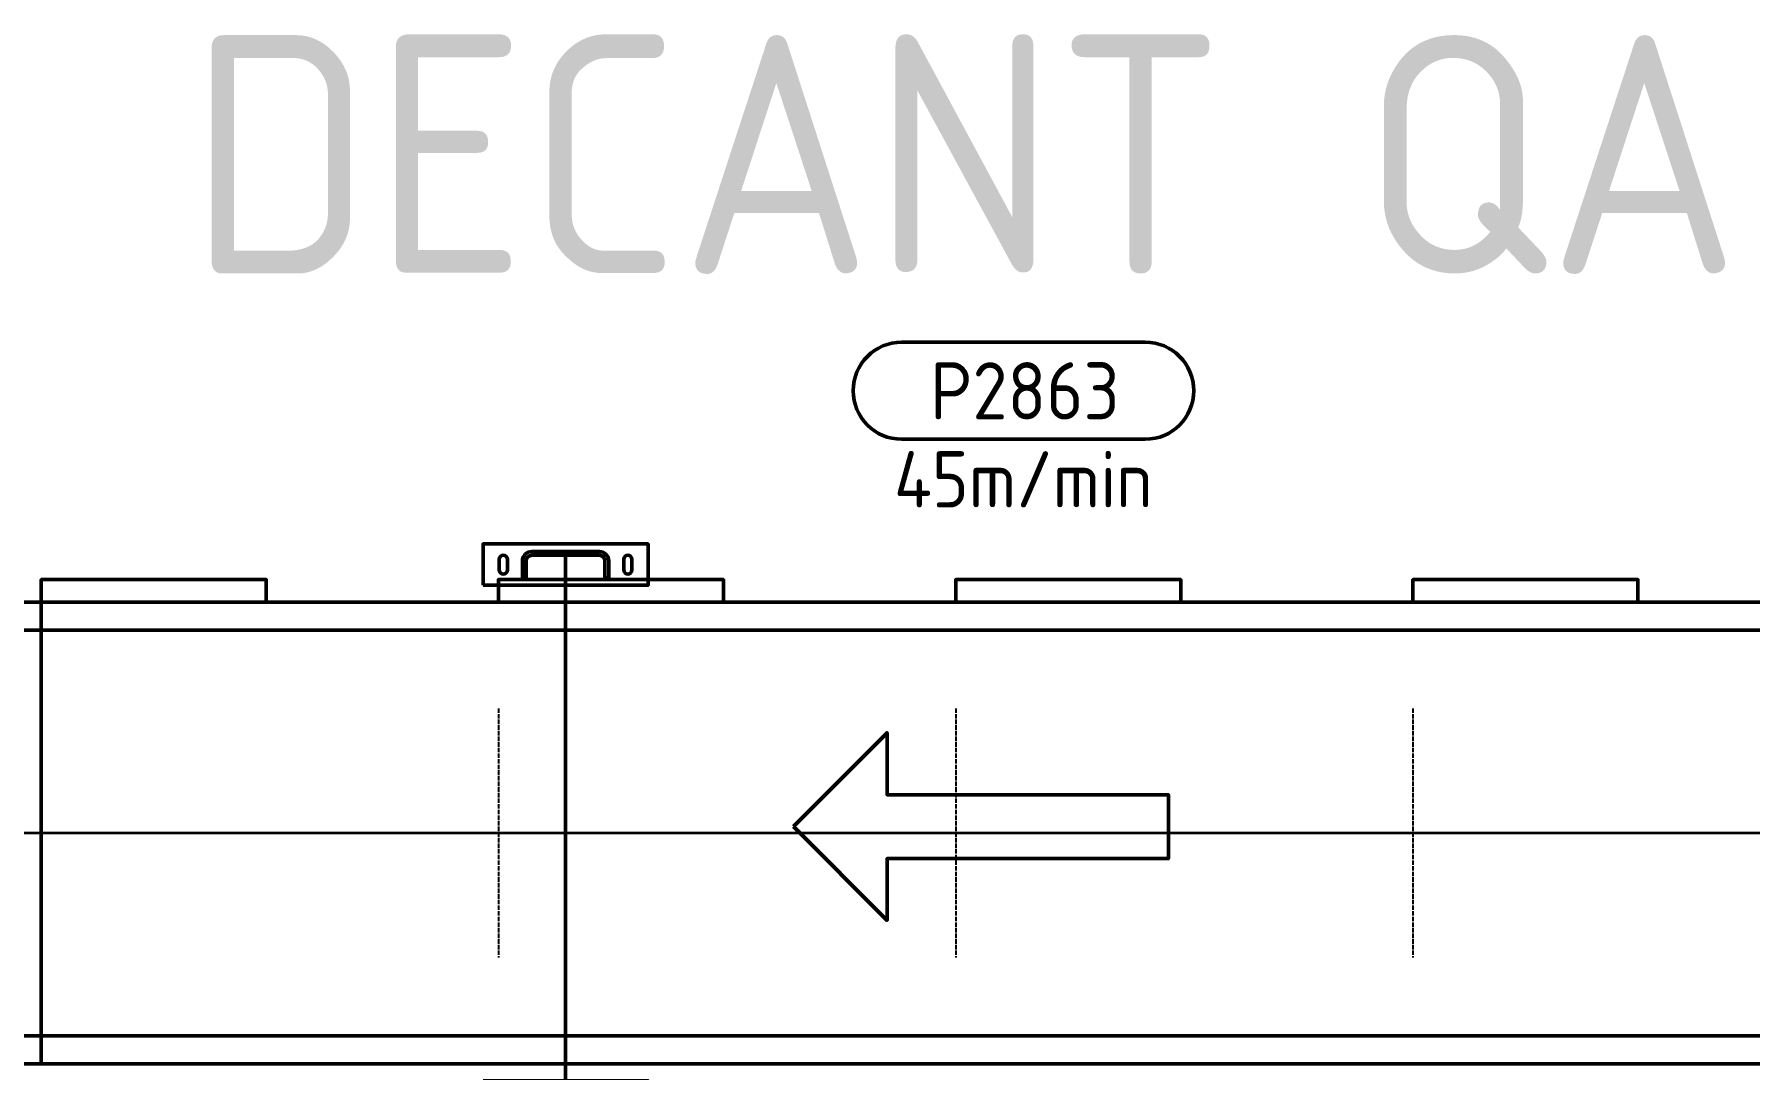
# Model space of a CAD drawing. Header units: millimetres. Extents: x 0 to 461941, y -159644 to 4828.
# Drawn here: x 228839 to 231126, y -38330 to -36951 of the extents above; entities that cross this region are included whole.
import ezdxf
from ezdxf.enums import TextEntityAlignment as Align

# ---------------------------------------------------------------- set-up
doc = ezdxf.new("R2010")
doc.units = ezdxf.units.MM
doc.linetypes.add('Xref Conv Decant Product Tote$0$AM_ISO02W050', pattern=[7.5, 6, -1.5])
doc.linetypes.add('Xref Conv Decant Product Tote$0$AM_ISO08W050', pattern=[18, 12, -1.5, 3, -1.5])
doc.layers.add('AM_BOR', color=4, linetype='Continuous')
for name, color, linetype, lineweight in [('Xref Conv Decant Product Tote$0$Cont 2.5', 7, 'Continuous', 50), ('Xref Conv Decant Product Tote$0$Conv- Product decant', 3, 'Continuous', 50), ('Xref Conv Decant Product Tote$0$Conveyor Centreline', 2, 'Continuous', 35), ('Xref Conv Decant Product Tote$0$Conveyor Speeds', 8, 'Xref Conv Decant Product Tote$0$AM_ISO08W050', 25), ('Xref Conv Decant Product Tote$0$Dims', 7, 'Continuous', 50), ('Xref Conv Decant Product Tote$0$Hidden', 9, 'Xref Conv Decant Product Tote$0$AM_ISO02W050', 25), ('Xref Conv Decant Product Tote$0$P_Number', 4, 'Continuous', 50), ('Xref Conv Decant Product Tote$0$Text', 40, 'Continuous', 35)]:
    doc.layers.add(name, color=color, linetype=linetype, lineweight=lineweight)
doc.styles.add('Xref Conv Decant Product Tote$0$STANDARD', font='ISOCP.SHX')

# ---------------------------------------------------------------- blocks, each defined once
blk = doc.blocks.new('*U230')
blk.add_line((-3048, 307.5), (-3048, -307.5))
for points in [[(-3048, 307.5), (-2748, 307.5), (-2748, 337.5), (-3048, 337.5)], [(-2438.4, 307.5), (-2138.4, 307.5), (-2138.4, 337.5), (-2438.4, 337.5)], [(-1828.8, 307.5), (-1528.8, 307.5), (-1528.8, 337.5), (-1828.8, 337.5)], [(-1219.2, 307.5), (-919.2, 307.5), (-919.2, 337.5), (-1219.2, 337.5)], [(0, 307.5), (-3048, 307.5), (-3048, 270), (0, 270)], [(0, -270), (-3048, -270), (-3048, -307.5), (0, -307.5)]]:
    blk.add_lwpolyline(points, close=True)
at = {"layer": 'Xref Conv Decant Product Tote$0$Conveyor Centreline'}
blk.add_lwpolyline([(0, 0), (-3048, 0)], dxfattribs=at)
at = {"layer": 'Xref Conv Decant Product Tote$0$Hidden'}
for p, q in [((-2438.4, 166), (-2438.4, -166)), ((-1828.8, 166), (-1828.8, -166)), ((-1219.2, 166), (-1219.2, -166))]:
    blk.add_line(p, q, dxfattribs=at)
blk = doc.blocks.new('*U225')
at = {"color": 0, "linetype": 'Continuous'}
blk.add_lwpolyline([(0, 0), (125, 125), (125, 42.5), (500, 42.5), (500, -42.5), (125, -42.5), (125, -125)], close=True, dxfattribs=at)
blk = doc.blocks.new('*U281')
for p, q in [((-914.4, 307.5), (-914.4, -307.5)), ((0, 307.5), (0, -307.5))]:
    blk.add_line(p, q)
for points in [[(-914.4, 307.5), (-614.4, 307.5), (-614.4, 337.5), (-914.4, 337.5)], [(0, 307.5), (-914.4, 307.5), (-914.4, 270), (0, 270)], [(0, -270), (-914.4, -270), (-914.4, -307.5), (0, -307.5)]]:
    blk.add_lwpolyline(points, close=True)
at = {"layer": 'Xref Conv Decant Product Tote$0$Conveyor Centreline'}
blk.add_lwpolyline([(0, 0), (-914.4, 0)], dxfattribs=at)
at = {"layer": 'Xref Conv Decant Product Tote$0$Hidden'}
blk.add_line((0, 166), (0, -166), dxfattribs=at)
blk = doc.blocks.new('Xref Conv Decant Product Tote$0$Pno2')
at = {"layer": 'Xref Conv Decant Product Tote$0$Cont 2.5', "lineweight": 50}
blk.add_lwpolyline([(-6.467, 2.549), (6.321, 2.549, -1), (6.321, -2.54), (-6.467, -2.54, -1)], format="xyb", close=True, dxfattribs=at)
at = {"layer": 'Xref Conv Decant Product Tote$0$Text', "color": 7, "style": 'Xref Conv Decant Product Tote$0$STANDARD'}
blk.add_attdef('PNO', text='', height=3, dxfattribs=at).set_placement((0, 0), align=Align.MIDDLE)
blk = doc.blocks.new('Xref Conv Decant Product Tote$0$SLOT BPLATE')
blk.add_lwpolyline([(-5.5, -7, 1), (5.5, -7), (5.5, 7, 1), (-5.5, 7)], format="xyb", close=True)
blk = doc.blocks.new('Xref Conv Decant Product Tote$0$BASE PLATE - TV')
blk.add_lwpolyline([(-110, 42.5), (110, 42.5), (110, -12.5), (-110, -12.5)], close=True)
blk.add_blockref('Xref Conv Decant Product Tote$0$SLOT BPLATE', (-83, 15))
at = {"xscale": -1}
blk.add_blockref('Xref Conv Decant Product Tote$0$SLOT BPLATE', (83, 15), dxfattribs=at)
blk = doc.blocks.new('Xref Conv Decant Product Tote$0$CHANNEL 115W- TV')
blk.add_lwpolyline([(57.5, 12.5, -0.414214), (45, 0), (-45, 0, -0.414214), (-57.5, 12.5), (-57.5, 35), (-52.5, 35), (-52.5, 12.5, 0.414214), (-45, 5), (45, 5, 0.414214), (52.5, 12.5), (52.5, 35), (57.5, 35)], format="xyb", close=True)
at = {"layer": 'Xref Conv Decant Product Tote$0$Hidden'}
for p, q in [((-27.5, 5), (-27.5, 0)), ((27.5, 5), (27.5, 0))]:
    blk.add_line(p, q, dxfattribs=at)
blk = doc.blocks.new('Xref Conv Decant Product Tote$0$STAND WMNT - TV')
for name, p in [('Xref Conv Decant Product Tote$0$BASE PLATE - TV', (0, 2.5)), ('Xref Conv Decant Product Tote$0$CHANNEL 115W- TV', (0, 0))]:
    blk.add_blockref(name, p)
blk = doc.blocks.new('*U382')
blk.add_line((5, 0), (745, 0))
at = {"rotation": 270}
blk.add_blockref('Xref Conv Decant Product Tote$0$STAND WMNT - TV', (0, 0), dxfattribs=at)
at = {"xscale": -1, "rotation": 90}
blk.add_blockref('Xref Conv Decant Product Tote$0$STAND WMNT - TV', (750, 0), dxfattribs=at)
blk = doc.blocks.new('Xref Conv Decant Product Tote$0$A$C3C53791A')
blk.add_line((110, 775), (110, 45))
at = {"rotation": 90}
blk.add_blockref('*U382', (110, 775), dxfattribs=at)
at = {"xscale": -1, "rotation": 180}
blk.add_blockref('Xref Conv Decant Product Tote$0$STAND WMNT - TV', (110, 45), dxfattribs=at)
blk = doc.blocks.new('Xref Conv Decant Product Tote')
at = {"layer": 'Xref Conv Decant Product Tote$0$Conv- Product decant'}
for name, p in [('Xref Conv Decant Product Tote$0$A$C3C53791A', (229437.5, -39165.1)), ('*U281', (228848.4, -38015.1)), ('*U230', (231896.4, -38015.1)), ('*U225', (229851.2, -38006.6))]:
    blk.add_blockref(name, p, dxfattribs=at)
at = {"layer": 'Xref Conv Decant Product Tote$0$P_Number', "xscale": 25.4, "yscale": 25.4, "zscale": 25.4}
blk.add_blockref('Xref Conv Decant Product Tote$0$Pno2', (230159.8, -37426), dxfattribs=at).add_auto_attribs({'PNO': 'P2863'})
at = {"layer": 'Xref Conv Decant Product Tote$0$Conveyor Speeds', "insert": (229985.3, -37506.4), "char_height": 75, "attachment_point": 1, "style": 'Xref Conv Decant Product Tote$0$STANDARD'}
blk.add_mtext_dynamic_manual_height_columns('45m/min', width=1630.752, gutter_width=11.4, heights=[0], dxfattribs=at)
at = {"layer": 'Xref Conv Decant Product Tote$0$Dims', "insert": (229044.9, -36952.2), "char_height": 317.5, "attachment_point": 1, "style": 'Xref Conv Decant Product Tote$0$STANDARD'}
blk.add_mtext_dynamic_manual_height_columns('DECANT QA', width=3821.801, gutter_width=15.9, heights=[0], dxfattribs=at)

msp = doc.modelspace()

# ---------------------------------------------------------------- block references
msp.add_blockref('Xref Conv Decant Product Tote', (0, 0))
at = {"layer": 'AM_BOR'}
msp.add_blockref('Xref Conv Decant Product Tote', (0, 0), dxfattribs=at)

doc.saveas('drawing.dxf')
